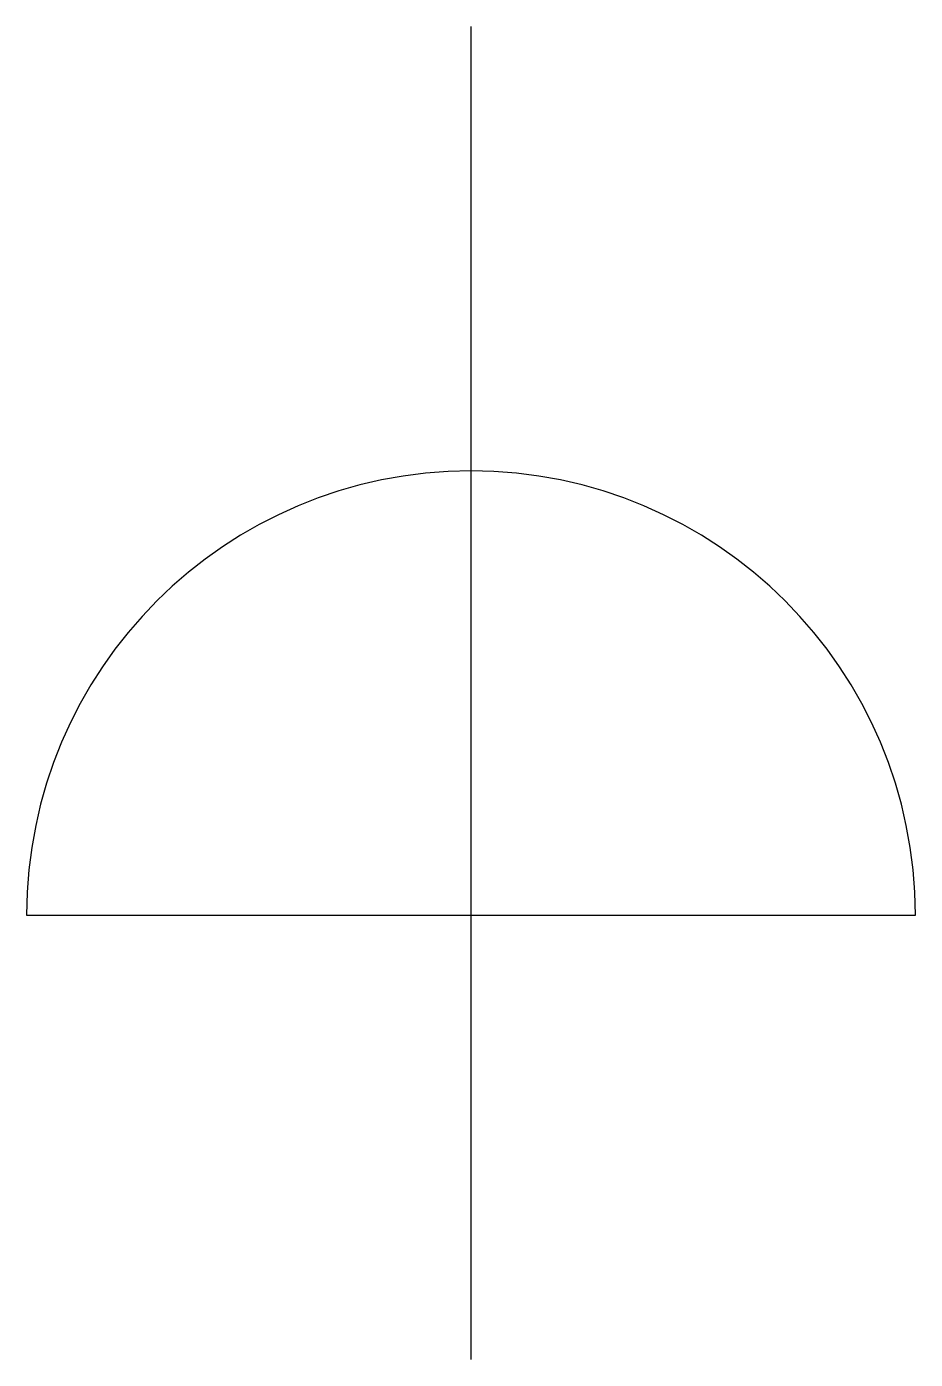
# Model space of a CAD drawing. Extents: x -2 to 2, y -3 to 3.
import ezdxf

# ---------------------------------------------------------------- set-up
doc = ezdxf.new("R2010")
doc.units = 0

msp = doc.modelspace()

# ---------------------------------------------------------------- linework, layer by layer
for p, q in [((0, -3), (0, 3)), ((-2, -1), (2, -1))]:
    msp.add_line(p, q)
msp.add_arc((0, -1), 2, 0, 180)

doc.saveas('drawing.dxf')
